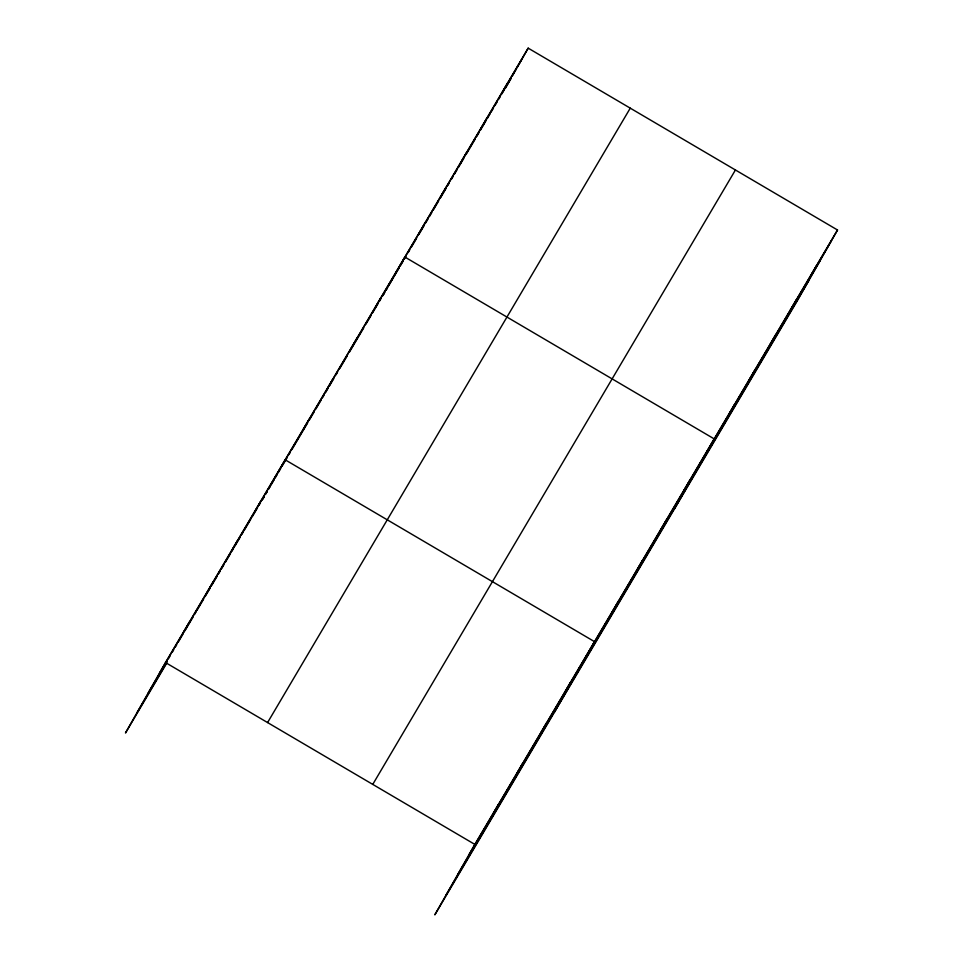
<?xml version="1.0" encoding="UTF-8"?>
<svg xmlns="http://www.w3.org/2000/svg" width="963" height="963" viewBox="0 0 963 963"><rect width="100%" height="100%" fill="white"/><g stroke="black" fill="none" stroke-linecap="round" stroke-linejoin="round"><path stroke-width="1.44" d="M837.521 230.001L474.843 844.407L434.819 914.85L797.508 300.444L837.521 230.001L528.181 48.15L165.492 662.556L125.479 732.999L166.623 663.302M183.391 632.631L189.434 622.002M207.334 592.076L213.377 581.459M231.276 551.534L237.307 540.905M255.207 510.98L261.25 500.351M262.875 499.063L264.319 496.523M268.629 488.939L270.037 486.471M271.434 484.004L285.18 459.808L594.52 641.659L554.507 712.09M303.08 429.883L309.123 419.254M327.023 389.329L333.054 378.7M350.953 348.775L356.996 338.145M374.896 308.22L380.927 297.603M383.286 295.039L384.731 292.499M389.016 284.952L393.217 277.549M393.927 276.309L404.869 257.049L714.209 438.899L674.196 509.343M419.374 232.853L425.417 222.236M439.935 198.041L445.965 187.412M460.483 163.228L466.525 152.599M481.031 128.404L487.073 117.787M501.591 93.592L507.621 82.962M505.154 88.68L510.932 78.521L505.599 87.537M512.328 76.053L516.529 68.65M517.239 67.41L528.181 48.15M492.743 814.481L498.774 803.864M516.674 773.939L522.716 763.31M540.616 733.385L546.647 722.756M564.547 692.83L570.59 682.201M612.42 611.734L618.463 601.105M636.362 571.179L642.393 560.55M660.293 530.625L666.336 520.008M684.236 490.083L690.266 479.454M728.726 414.716L734.757 404.087M749.274 379.891L755.317 369.262M769.822 345.079L775.865 334.45M790.382 310.267L796.413 299.637M810.93 275.442L816.961 264.825M159.461 673.185L522.139 58.779M148.242 692.927L166.948 661.244M168.441 658.704L169.945 656.176M172.184 652.372L173.677 649.832M175.182 647.305L176.674 644.765M178.167 642.237L183.403 633.365M184.896 630.825L193.13 616.886M194.622 614.358L196.115 611.818M196.873 610.554L203.602 599.142M205.095 596.615L210.331 587.743M211.824 585.203L217.06 576.343M218.565 573.804L220.058 571.276M221.55 568.736L223.801 564.932M225.294 562.404L230.53 553.532M232.023 550.992L233.528 548.465M235.02 545.925L240.256 537.053M241.749 534.525L243.242 531.985M244 530.721L250.729 519.31M252.222 516.782L257.458 507.91M258.951 505.37L260.455 502.842M261.948 500.303L264.187 496.499M268.677 488.903L273.913 480.031M275.406 477.492L276.911 474.964M278.403 472.424L280.642 468.62M282.147 466.092L287.383 457.22M288.876 454.68L290.369 452.153M291.873 449.613L307.582 423.01M309.075 420.47L314.311 411.598M315.804 409.07L321.04 400.199M322.533 397.659L324.037 395.131M325.53 392.591L327.769 388.787M329.274 386.259L333.752 378.652M336.003 374.848L337.495 372.32M339.746 368.516L347.222 355.841M349.461 352.037L363.677 327.962M365.928 324.158L371.164 315.298M372.657 312.758L377.893 303.887M379.386 301.359L380.879 298.819M382.383 296.279L384.622 292.487M388.378 286.119L399.031 268.075M400.56 265.487L402.835 261.623M404.364 259.047L405.88 256.471M408.168 252.595L409.684 250.019M411.213 247.443L416.546 238.415M418.821 234.539L424.153 225.523M425.67 222.935L427.957 219.07M429.486 216.494L431.761 212.618M433.29 210.042L438.61 201.014M440.139 198.438L446.23 188.122M447.747 185.546L449.276 182.97M451.551 179.094L453.079 176.518M454.596 173.942L456.883 170.066M458.4 167.49L463.733 158.462M466.02 154.598L475.156 139.117M476.673 136.541L478.96 132.677M480.477 130.101L485.809 121.073M487.326 118.485L490.372 113.333M491.13 112.045L493.417 108.169M494.946 105.593L497.221 101.729M498.75 99.153L500.266 96.565M501.795 93.989L504.07 90.125M136.698 713.258L167.369 661.304M267.582 722.563L630.259 108.157M372.753 784.4L735.431 169.994M468.8 855.036L831.478 240.63M457.594 874.777L820.271 260.371M446.038 895.109L808.715 280.702M165.492 662.556L474.843 844.407M267.208 491.443L265.764 493.983L267.184 491.431M387.62 287.419L386.175 289.959L387.62 287.419"/></g></svg>
